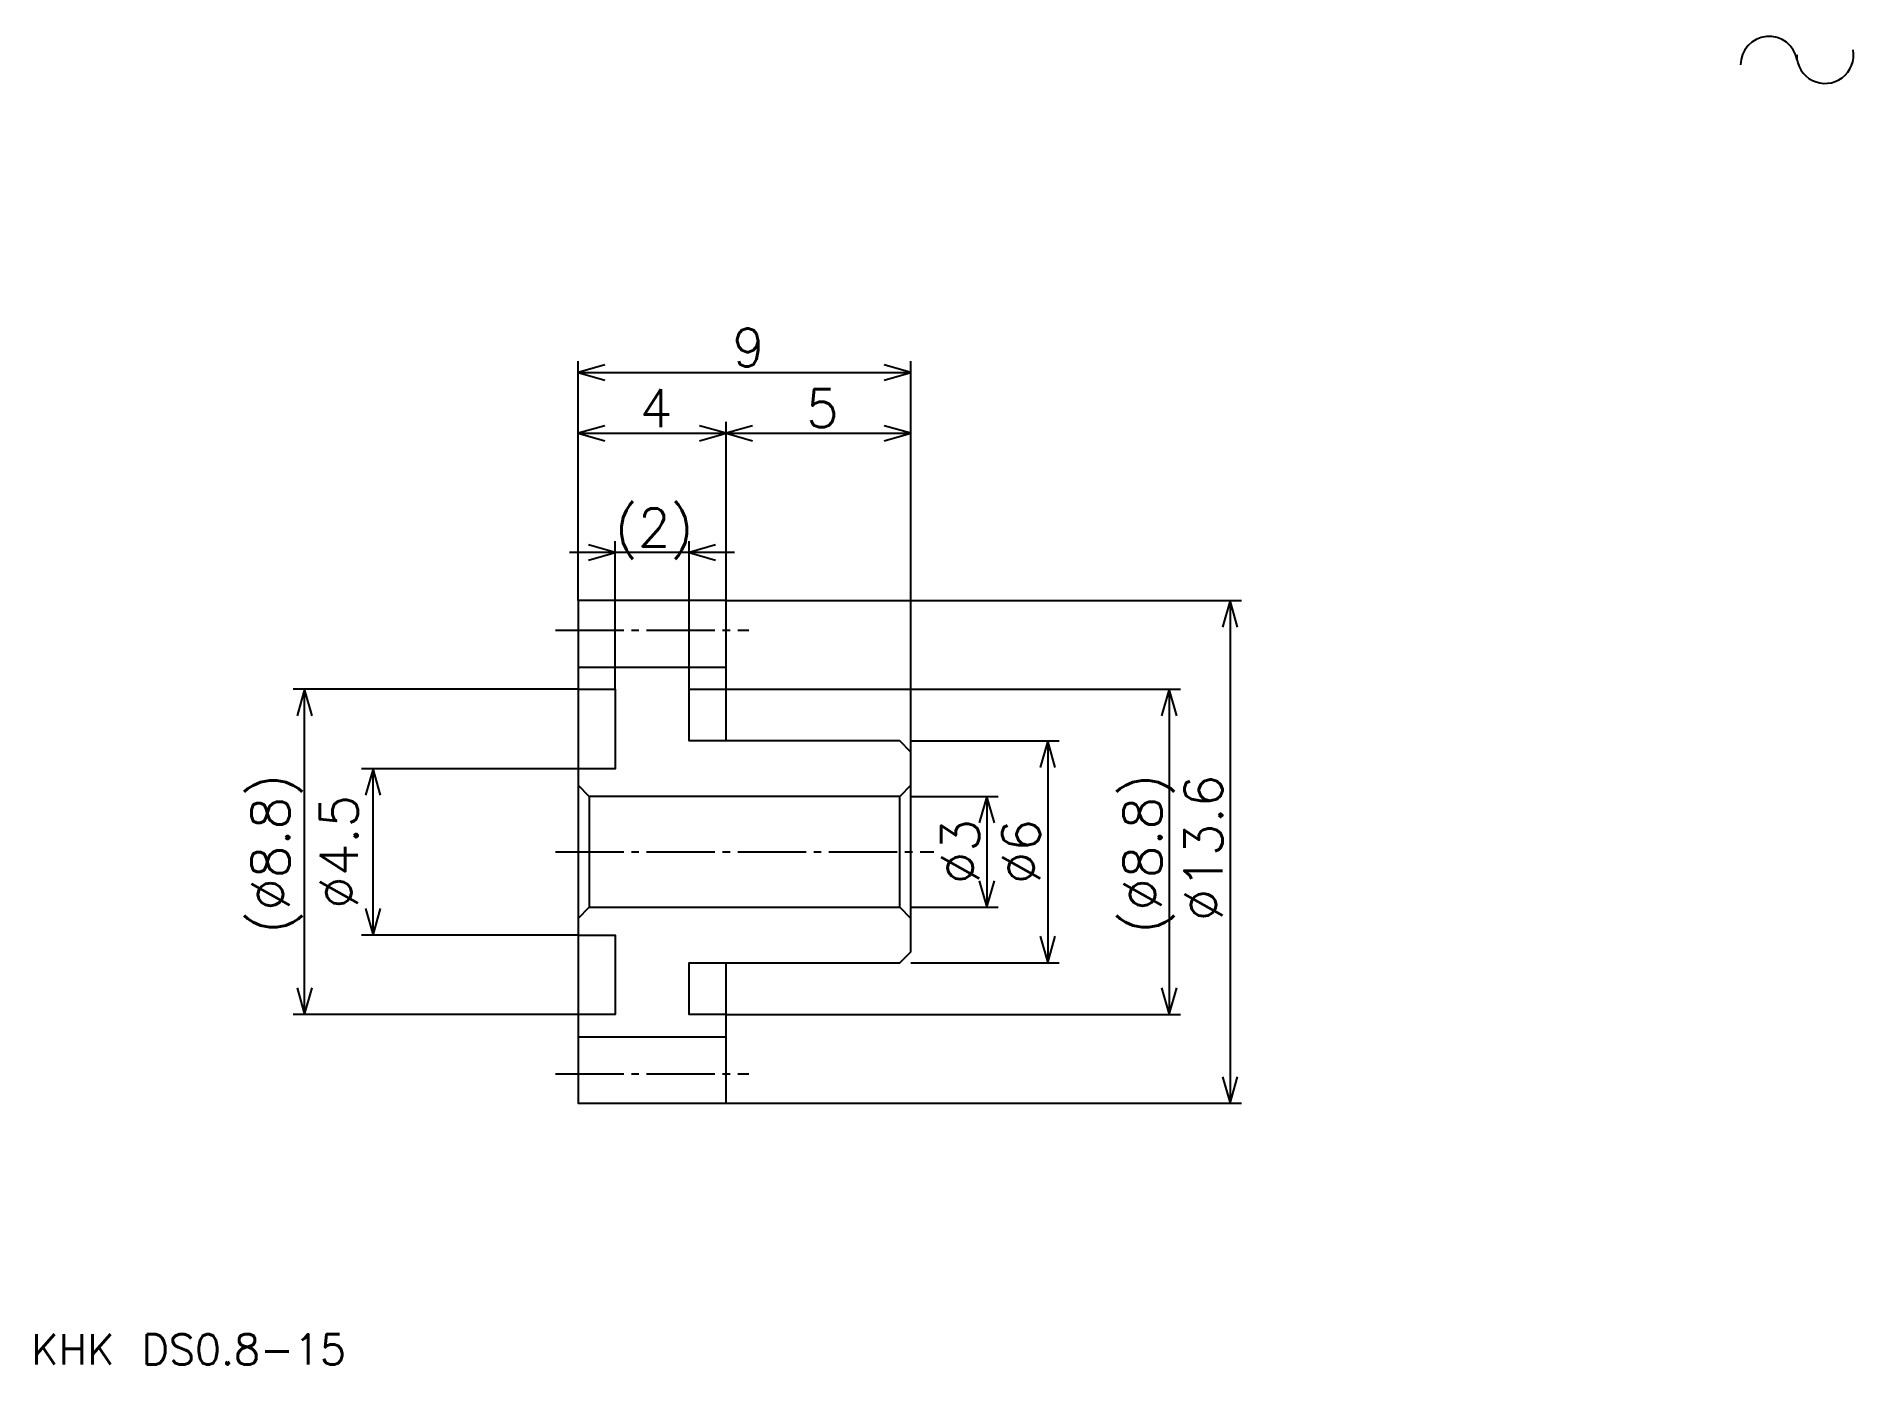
# Model space of a CAD drawing. Extents: x 2.2 to 51.3, y 2.3 to 38.2.
import ezdxf

# ---------------------------------------------------------------- set-up
doc = ezdxf.new("R2010")
doc.units = 0
doc.linetypes.add('DASHDOT', pattern=[2.465752, 1.849315, -0.205479, 0.205479, -0.205479])
doc.layers.get('0').update_dxf_attribs({"linetype": 'CONTINUOUS'})
doc.layers.add('DASHDOT', color=6, linetype='DASHDOT')
doc.styles.add('KANJI', font='TXT', dxfattribs={"bigfont": 'BIGFONT'})

msp = doc.modelspace()

# ---------------------------------------------------------------- linework, layer by layer
at = {"color": 5}
for p, q in [((16.849316, 22.930138), (16.849316, 29.40274)), ((16.849316, 29.094521), (25.849316, 29.094521)), ((25.849316, 22.930138), (25.849316, 29.40274)), ((20.849316, 22.930138), (20.849316, 27.758904)), ((16.849316, 27.450684), (20.849316, 27.450684)), ((20.849316, 27.450684), (25.849316, 27.450684)), ((21.082191, 24.228767), (16.61644, 24.228767)), ((17.849316, 20.530136), (17.849316, 24.536985)), ((19.849316, 20.530136), (19.849316, 24.536985)), ((19.849316, 20.530136), (19.849316, 22.930138)), ((20.849316, 22.930138), (25.849316, 22.930138)), ((25.849316, 22.930138), (34.787674, 22.930138)), ((25.849316, 18.830137), (25.849316, 22.930138)), ((34.479454, 22.930138), (34.479454, 9.330136)), ((16.849316, 20.530136), (9.143836, 20.530136)), ((9.452055, 11.730137), (9.452055, 20.530136)), ((20.849316, 20.530136), (25.849316, 20.530136)), ((25.849316, 20.530136), (33.143837, 20.530136)), ((32.835617, 20.530136), (32.835617, 11.730137)), ((25.849316, 19.130136), (29.856165, 19.130136)), ((29.547947, 19.130136), (29.547947, 13.130136)), ((16.849316, 18.380136), (10.993152, 18.380136)), ((11.301371, 13.880136), (11.301371, 18.380136)), ((25.849316, 17.630136), (28.21233, 17.630136)), ((27.90411, 17.630136), (27.90411, 14.630136)), ((25.849316, 14.630136), (28.21233, 14.630136)), ((16.849316, 13.880136), (10.993152, 13.880136)), ((25.849316, 13.130136), (29.856165, 13.130136)), ((16.849316, 11.730137), (9.143836, 11.730137)), ((20.849316, 11.730137), (25.849316, 11.730137)), ((25.849316, 11.730137), (33.143837, 11.730137)), ((20.849316, 9.330136), (25.849316, 9.330136)), ((25.849316, 9.330136), (34.787674, 9.330136))]:
    msp.add_line(p, q, dxfattribs=at)
at = {"color": 4}
for p, q in [((16.849316, 21.130136), (20.849316, 21.130136)), ((16.849316, 11.130136), (20.849316, 11.130136))]:
    msp.add_line(p, q, dxfattribs=at)
at = {"color": 5}
for points in [[(17.568493, 29.299999), (16.849316, 29.094521), (17.568493, 28.889042)], [(25.130138, 28.889042), (25.849316, 29.094521), (25.130138, 29.299999)], [(17.568493, 27.656164), (16.849316, 27.450684), (17.568493, 27.245205)], [(20.130138, 27.245205), (20.849316, 27.450684), (20.130138, 27.656164)], [(21.568493, 27.656164), (20.849316, 27.450684), (21.568493, 27.245205)], [(25.130138, 27.245205), (25.849316, 27.450684), (25.130138, 27.656164)], [(17.130138, 24.023287), (17.849316, 24.228767), (17.130138, 24.434246)], [(20.568493, 24.434246), (19.849316, 24.228767), (20.568493, 24.023287)], [(34.684933, 22.210958), (34.479454, 22.930138), (34.273975, 22.210958)], [(9.657536, 19.810959), (9.452055, 20.530136), (9.246576, 19.810959)], [(33.041096, 19.810959), (32.835617, 20.530136), (32.630138, 19.810959)], [(29.753426, 18.410957), (29.547947, 19.130136), (29.342466, 18.410957)], [(11.50685, 17.660959), (11.301371, 18.380136), (11.095891, 17.660959)], [(28.109589, 16.910959), (27.90411, 17.630136), (27.698631, 16.910959)], [(27.698631, 15.349315), (27.90411, 14.630136), (28.109589, 15.349315)], [(11.095891, 14.599315), (11.301371, 13.880136), (11.50685, 14.599315)], [(29.342466, 13.849315), (29.547947, 13.130136), (29.753426, 13.849315)], [(9.246576, 12.449314), (9.452055, 11.730137), (9.657536, 12.449314)], [(32.630138, 12.449314), (32.835617, 11.730137), (33.041096, 12.449314)], [(34.273975, 10.049314), (34.479454, 9.330136), (34.684933, 10.049314)]]:
    msp.add_lwpolyline(points, dxfattribs=at)
at = {"color": 4}
for points in [[(16.849316, 14.630136), (16.849316, 9.330136), (20.849316, 9.330136), (20.849316, 13.130136), (25.549316, 13.130136), (25.849316, 13.430137), (25.849316, 18.830137), (25.549316, 19.130136), (20.849316, 19.130136), (20.849316, 22.930138), (16.849316, 22.930138), (16.849316, 14.630136)], [(20.849316, 19.130136), (20.849316, 22.930138), (16.849316, 22.930138), (16.849316, 14.630136)], [(16.849316, 20.530136), (17.849316, 20.530136), (17.849316, 18.380136), (16.849316, 18.380136)], [(20.849316, 19.130136), (19.849316, 19.130136), (19.849316, 20.530136), (20.849316, 20.530136)], [(25.849316, 13.430137), (25.849316, 18.830137)], [(25.849316, 17.930136), (25.549316, 17.630136), (17.149315, 17.630136), (16.849316, 17.930136), (17.149315, 17.630136), (17.149315, 14.630136)], [(16.849316, 14.330136), (17.149315, 14.630136), (25.549316, 14.630136), (25.849316, 14.330136), (25.549316, 14.630136), (25.549316, 17.630136)], [(16.849316, 14.630136), (16.849316, 9.330136), (20.849316, 9.330136), (20.849316, 13.130136)], [(16.849316, 13.880136), (17.849316, 13.880136), (17.849316, 11.730137), (16.849316, 11.730137)], [(20.849316, 11.730137), (19.849316, 11.730137), (19.849316, 13.130136), (20.849316, 13.130136)]]:
    msp.add_lwpolyline(points, dxfattribs=at)
at = {"color": 7}
for centre, start, end in [((49.05822, 37.417564), 10, 180), ((50.575901, 37.685173), 180, 10)]:
    msp.add_arc(centre, 0.770548, start, end, dxfattribs=at)
at = {"layer": 'DASHDOT', "color": 7}
for p, q in [((16.232878, 22.130136), (21.465754, 22.130136)), ((16.232878, 16.130136), (26.465754, 16.130136)), ((16.232878, 10.130136), (21.465754, 10.130136))]:
    msp.add_line(p, q, dxfattribs=at)

# ---------------------------------------------------------------- texts
at = {"color": 7, "style": 'KANJI'}
for s, height, p in [('9', 1.027397, (21.015411, 29.258904)), ('4', 1.027397, (18.515411, 27.615068)), ('5', 1.027397, (23.015411, 27.615068)), ('(2)', 1.027397, (17.847603, 24.39315)), ('KHK DS0.8-15', 0.821918, (2.054795, 2.260274))]:
    msp.add_text(s, height=height, dxfattribs=at).set_placement(p)
for s, p in [('(%%c8.8)', (9.041097, 13.921232)), ('(%%c8.8)', (32.630138, 13.921232)), ('%%c13.6', (34.273975, 14.255136)), ('%%c4.5', (10.890411, 14.589041)), ('%%c3', (27.698631, 15.256849)), ('%%c6', (29.342466, 15.256849))]:
    msp.add_text(s, height=1.027397, rotation=90, dxfattribs=at).set_placement(p)

doc.saveas('drawing.dxf')
